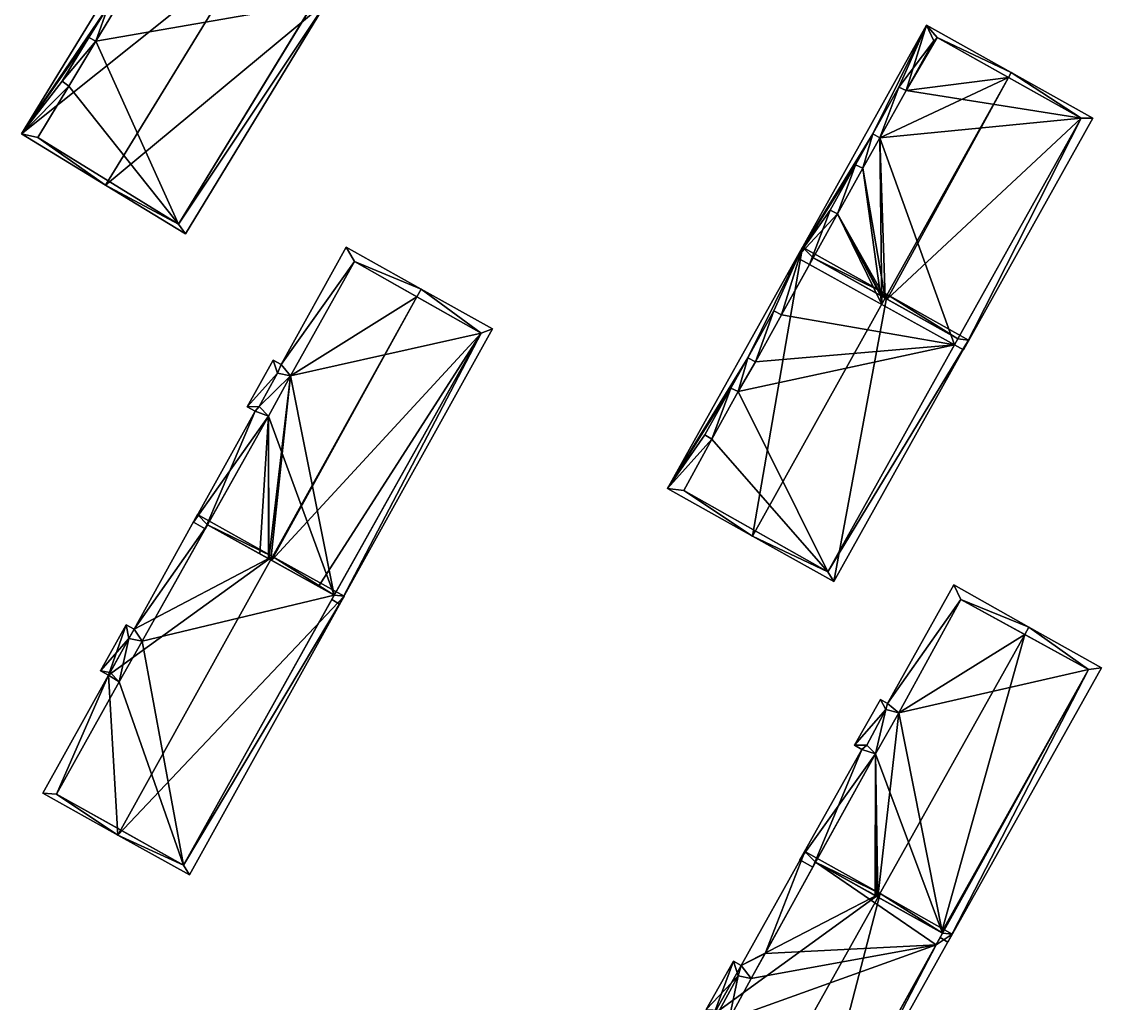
# Model space of a CAD drawing. Extents: x 2679264 to 2679716, y 1246766 to 1247183.
# Drawn here: x 2679457.2 to 2679523.4, y 1246924.2 to 1246984.4 of the extents above; entities that cross this region are included whole.
import ezdxf

# ---------------------------------------------------------------- set-up
doc = ezdxf.new("R2010")
doc.units = 0

msp = doc.modelspace()

# ---------------------------------------------------------------- linework, layer by layer
for points in [[(2679457.21, 1246977.55, 453.98), (2679465.92, 1246991.8, 453.98), (2679471.07, 1246988.65, 457.34)], [(2679465.92, 1246991.8, 453.98), (2679457.21, 1246977.55, 453.98), (2679462.51, 1246985.36, 454.228)], [(2679462.36, 1246974.4, 457.34), (2679457.21, 1246977.55, 453.98), (2679471.07, 1246988.65, 457.34)], [(2679475.95, 1246985.67, 453.98), (2679462.36, 1246974.4, 457.34), (2679471.07, 1246988.65, 457.34)], [(2679467.25, 1246971.42, 453.98), (2679462.36, 1246974.4, 457.34), (2679475.95, 1246985.67, 453.98)], [(2679466.82, 1246972.01, 454.375), (2679475.95, 1246985.67, 453.98), (2679475.25, 1246985.8, 454.371)], [(2679475.09, 1246985.54, 452.891), (2679466.82, 1246972.01, 454.375), (2679475.25, 1246985.8, 454.371)], [(2679467.25, 1246971.42, 453.98), (2679475.95, 1246985.67, 453.98), (2679466.82, 1246972.01, 454.375)], [(2679462.51, 1246985.36, 454.228), (2679457.21, 1246977.55, 453.98), (2679461.34, 1246983.45, 454.229)], [(2679461.76, 1246983.23, 454.489), (2679462.51, 1246985.36, 454.228), (2679461.34, 1246983.45, 454.229)], [(2679475.09, 1246985.54, 439.852), (2679462.91, 1246985.11, 439.852), (2679461.76, 1246983.23, 439.852)], [(2679466.82, 1246972.01, 439.852), (2679475.09, 1246985.54, 439.852), (2679461.76, 1246983.23, 439.852)], [(2679462.91, 1246985.11, 454.492), (2679462.51, 1246985.36, 454.228), (2679461.76, 1246983.23, 454.489)], [(2679462.91, 1246985.11, 454.492), (2679461.76, 1246983.23, 454.489), (2679462.91, 1246985.11, 439.852)], [(2679462.91, 1246985.11, 439.852), (2679461.76, 1246983.23, 454.489), (2679461.76, 1246983.23, 439.852)], [(2679475.09, 1246985.54, 452.891), (2679466.82, 1246972.01, 439.852), (2679466.82, 1246972.01, 454.375)], [(2679475.09, 1246985.54, 452.891), (2679475.09, 1246985.54, 439.852), (2679466.82, 1246972.01, 439.852)], [(2679509.4, 1246977.54, 451.835), (2679504.73, 1246969.97, 451.622), (2679512.68, 1246984.2, 451.622)], [(2679512.68, 1246984.2, 451.622), (2679504.73, 1246969.97, 451.622), (2679509.4, 1246977.54, 451.835)], [(2679509.4, 1246977.54, 451.835), (2679512.68, 1246984.2, 451.622), (2679510.99, 1246980.41, 451.827)], [(2679510.99, 1246980.41, 451.827), (2679512.68, 1246984.2, 451.622), (2679509.4, 1246977.54, 451.835)], [(2679512.68, 1246984.2, 451.622), (2679513.14, 1246983.24, 452.107), (2679510.99, 1246980.41, 451.827)], [(2679511.44, 1246980.2, 452.108), (2679512.68, 1246984.2, 451.622), (2679510.99, 1246980.41, 451.827)], [(2679513.14, 1246983.24, 452.107), (2679512.68, 1246984.2, 451.622), (2679511.44, 1246980.2, 452.108)], [(2679512.68, 1246984.2, 451.622), (2679517.88, 1246981.3, 454.981), (2679513.35, 1246983.46, 452.153)], [(2679512.68, 1246984.2, 451.622), (2679513.35, 1246983.46, 452.153), (2679513.14, 1246983.24, 452.107)], [(2679517.88, 1246981.3, 454.981), (2679512.68, 1246984.2, 451.622), (2679513.35, 1246983.46, 452.153)], [(2679513.35, 1246983.46, 452.153), (2679512.68, 1246984.2, 451.622), (2679513.14, 1246983.24, 452.107)], [(2679461.34, 1246983.45, 454.229), (2679457.21, 1246977.55, 453.98), (2679459.69, 1246980.77, 454.222)], [(2679461.34, 1246983.45, 454.229), (2679459.69, 1246980.77, 454.222), (2679461.34, 1246983.45, 439.852)], [(2679461.34, 1246983.45, 439.852), (2679459.69, 1246980.77, 454.222), (2679459.69, 1246980.77, 439.852)], [(2679459.69, 1246980.77, 439.852), (2679461.76, 1246983.23, 439.852), (2679461.34, 1246983.45, 439.852)], [(2679459.69, 1246980.77, 439.852), (2679460.11, 1246980.46, 439.852), (2679461.76, 1246983.23, 439.852)], [(2679460.11, 1246980.46, 439.852), (2679466.82, 1246972.01, 439.852), (2679461.76, 1246983.23, 439.852)], [(2679461.76, 1246983.23, 454.489), (2679461.34, 1246983.45, 454.229), (2679461.76, 1246983.23, 439.852)], [(2679461.76, 1246983.23, 439.852), (2679461.34, 1246983.45, 454.229), (2679461.34, 1246983.45, 439.852)], [(2679513.14, 1246983.24, 452.107), (2679511.44, 1246980.2, 452.108), (2679510.99, 1246980.41, 451.827)], [(2679513.35, 1246983.46, 452.153), (2679517.72, 1246981, 454.981), (2679511.44, 1246980.2, 452.108)], [(2679513.14, 1246983.24, 452.107), (2679513.35, 1246983.46, 452.153), (2679511.44, 1246980.2, 452.108)], [(2679522.16, 1246978.5, 439.541), (2679513.35, 1246983.46, 439.541), (2679511.44, 1246980.2, 439.541)], [(2679513.35, 1246983.46, 439.541), (2679513.14, 1246983.24, 439.541), (2679511.44, 1246980.2, 439.541)], [(2679513.14, 1246983.24, 452.107), (2679511.44, 1246980.2, 452.108), (2679511.44, 1246980.2, 439.541)], [(2679513.14, 1246983.24, 439.541), (2679513.14, 1246983.24, 452.107), (2679511.44, 1246980.2, 439.541)], [(2679513.35, 1246983.46, 452.153), (2679513.14, 1246983.24, 452.107), (2679513.35, 1246983.46, 439.541)], [(2679513.35, 1246983.46, 439.541), (2679513.14, 1246983.24, 452.107), (2679513.14, 1246983.24, 439.541)], [(2679517.88, 1246981.3, 454.981), (2679517.72, 1246981, 454.981), (2679513.35, 1246983.46, 452.153)], [(2679517.72, 1246981, 454.981), (2679517.88, 1246981.3, 454.981), (2679513.35, 1246983.46, 452.153)], [(2679522.16, 1246978.5, 451.987), (2679517.72, 1246981, 454.981), (2679513.35, 1246983.46, 439.541)], [(2679522.16, 1246978.5, 439.541), (2679522.16, 1246978.5, 451.987), (2679513.35, 1246983.46, 439.541)], [(2679517.72, 1246981, 454.981), (2679513.35, 1246983.46, 452.153), (2679513.35, 1246983.46, 439.541)], [(2679510.16, 1246967.47, 454.981), (2679509.82, 1246977.3, 452.113), (2679517.72, 1246981, 454.981)], [(2679509.82, 1246977.3, 452.113), (2679511.44, 1246980.2, 452.108), (2679517.72, 1246981, 454.981)], [(2679510.28, 1246967.4, 454.898), (2679510.16, 1246967.47, 454.981), (2679517.72, 1246981, 454.981)], [(2679517.72, 1246981, 454.981), (2679522.16, 1246978.5, 451.987), (2679510.28, 1246967.4, 454.898)], [(2679522.16, 1246978.5, 451.987), (2679517.72, 1246981, 454.981), (2679517.88, 1246981.3, 454.981)], [(2679522.16, 1246978.5, 451.987), (2679517.88, 1246981.3, 454.981), (2679517.72, 1246981, 454.981)], [(2679522.16, 1246978.5, 451.987), (2679517.88, 1246981.3, 454.981), (2679522.88, 1246978.5, 451.622)], [(2679522.88, 1246978.5, 451.622), (2679517.88, 1246981.3, 454.981), (2679522.16, 1246978.5, 451.987)], [(2679459.69, 1246980.77, 454.222), (2679457.21, 1246977.55, 453.98), (2679460.11, 1246980.46, 454.509)], [(2679460.11, 1246980.46, 454.509), (2679457.21, 1246977.55, 453.98), (2679458.2, 1246977.32, 454.514)], [(2679460.11, 1246980.46, 454.509), (2679458.2, 1246977.32, 454.514), (2679458.2, 1246977.32, 439.852)], [(2679460.11, 1246980.46, 439.852), (2679460.11, 1246980.46, 454.509), (2679458.2, 1246977.32, 439.852)], [(2679460.11, 1246980.46, 439.852), (2679458.2, 1246977.32, 439.852), (2679466.82, 1246972.01, 439.852)], [(2679459.69, 1246980.77, 454.222), (2679460.11, 1246980.46, 454.509), (2679460.11, 1246980.46, 439.852)], [(2679459.69, 1246980.77, 439.852), (2679459.69, 1246980.77, 454.222), (2679460.11, 1246980.46, 439.852)], [(2679509.4, 1246977.54, 451.835), (2679510.99, 1246980.41, 451.827), (2679509.82, 1246977.3, 452.113)], [(2679510.99, 1246980.41, 451.827), (2679509.4, 1246977.54, 451.835), (2679509.4, 1246977.54, 439.541)], [(2679510.99, 1246980.41, 439.541), (2679510.99, 1246980.41, 451.827), (2679509.4, 1246977.54, 439.541)], [(2679510.99, 1246980.41, 439.541), (2679509.4, 1246977.54, 439.541), (2679509.82, 1246977.3, 439.541)], [(2679510.99, 1246980.41, 451.827), (2679511.44, 1246980.2, 452.108), (2679509.82, 1246977.3, 452.113)], [(2679511.44, 1246980.2, 439.541), (2679510.99, 1246980.41, 439.541), (2679509.82, 1246977.3, 439.541)], [(2679511.44, 1246980.2, 452.108), (2679510.99, 1246980.41, 451.827), (2679511.44, 1246980.2, 439.541)], [(2679511.44, 1246980.2, 439.541), (2679510.99, 1246980.41, 451.827), (2679510.99, 1246980.41, 439.541)], [(2679522.16, 1246978.5, 439.541), (2679511.44, 1246980.2, 439.541), (2679509.82, 1246977.3, 439.541)], [(2679514.41, 1246964.61, 439.541), (2679522.16, 1246978.5, 439.541), (2679509.82, 1246977.3, 439.541)], [(2679510.28, 1246967.4, 454.898), (2679522.16, 1246978.5, 451.987), (2679514.61, 1246964.98, 451.984)], [(2679514.95, 1246964.31, 451.622), (2679514.41, 1246964.61, 451.984), (2679522.16, 1246978.5, 451.987)], [(2679514.41, 1246964.61, 451.984), (2679514.95, 1246964.31, 451.622), (2679522.16, 1246978.5, 451.987)], [(2679522.16, 1246978.5, 439.541), (2679514.61, 1246964.98, 451.984), (2679522.16, 1246978.5, 451.987)], [(2679522.16, 1246978.5, 439.541), (2679514.61, 1246964.98, 439.541), (2679514.61, 1246964.98, 451.984)], [(2679514.95, 1246964.31, 451.622), (2679522.16, 1246978.5, 451.987), (2679522.88, 1246978.5, 451.622)], [(2679514.95, 1246964.31, 451.622), (2679522.88, 1246978.5, 451.622), (2679522.16, 1246978.5, 451.987)], [(2679457.21, 1246977.55, 453.98), (2679462.36, 1246974.4, 457.34), (2679458.2, 1246977.32, 454.514)], [(2679458.2, 1246977.32, 454.514), (2679462.36, 1246974.4, 457.34), (2679462.52, 1246974.66, 457.34)], [(2679458.2, 1246977.32, 454.514), (2679462.52, 1246974.66, 457.34), (2679458.2, 1246977.32, 439.852)], [(2679462.52, 1246974.66, 457.34), (2679466.82, 1246972.01, 454.375), (2679458.2, 1246977.32, 439.852)], [(2679458.2, 1246977.32, 439.852), (2679466.82, 1246972.01, 454.375), (2679466.82, 1246972.01, 439.852)], [(2679509.4, 1246977.54, 451.835), (2679508.34, 1246975.65, 451.832), (2679504.73, 1246969.97, 451.622)], [(2679509.4, 1246977.54, 451.835), (2679504.73, 1246969.97, 451.622), (2679508.34, 1246975.65, 451.832)], [(2679509.4, 1246977.54, 451.835), (2679508.79, 1246975.44, 452.113), (2679508.34, 1246975.65, 451.832)], [(2679508.79, 1246975.44, 452.113), (2679509.4, 1246977.54, 451.835), (2679508.34, 1246975.65, 451.832)], [(2679509.4, 1246977.54, 451.835), (2679509.82, 1246977.3, 452.113), (2679508.79, 1246975.44, 452.113)], [(2679509.82, 1246977.3, 452.113), (2679509.4, 1246977.54, 451.835), (2679508.79, 1246975.44, 452.113)], [(2679508.79, 1246975.44, 452.113), (2679509.82, 1246977.3, 452.113), (2679510.16, 1246967.47, 454.981)], [(2679509.82, 1246977.3, 452.113), (2679508.79, 1246975.44, 452.113), (2679508.79, 1246975.44, 439.541)], [(2679509.82, 1246977.3, 439.541), (2679509.82, 1246977.3, 452.113), (2679508.79, 1246975.44, 439.541)], [(2679509.82, 1246977.3, 439.541), (2679508.79, 1246975.44, 439.541), (2679509.94, 1246967.09, 439.541)], [(2679509.4, 1246977.54, 451.835), (2679509.82, 1246977.3, 452.113), (2679509.82, 1246977.3, 439.541)], [(2679509.4, 1246977.54, 439.541), (2679509.4, 1246977.54, 451.835), (2679509.82, 1246977.3, 439.541)], [(2679514.41, 1246964.61, 439.541), (2679509.82, 1246977.3, 439.541), (2679509.94, 1246967.09, 439.541)], [(2679508.34, 1246975.65, 451.832), (2679506.78, 1246972.86, 451.832), (2679504.73, 1246969.97, 451.622)], [(2679508.34, 1246975.65, 451.832), (2679504.73, 1246969.97, 451.622), (2679506.78, 1246972.86, 451.832)], [(2679506.78, 1246972.86, 451.832), (2679508.34, 1246975.65, 451.832), (2679507.23, 1246972.64, 452.117)], [(2679508.34, 1246975.65, 451.832), (2679506.78, 1246972.86, 451.832), (2679506.78, 1246972.86, 439.541)], [(2679508.34, 1246975.65, 439.541), (2679508.34, 1246975.65, 451.832), (2679506.78, 1246972.86, 439.541)], [(2679508.34, 1246975.65, 439.541), (2679506.78, 1246972.86, 439.541), (2679507.23, 1246972.64, 439.541)], [(2679508.34, 1246975.65, 451.832), (2679508.79, 1246975.44, 452.113), (2679507.23, 1246972.64, 452.117)], [(2679508.79, 1246975.44, 439.541), (2679508.34, 1246975.65, 439.541), (2679507.23, 1246972.64, 439.541)], [(2679508.79, 1246975.44, 452.113), (2679508.34, 1246975.65, 451.832), (2679508.79, 1246975.44, 439.541)], [(2679508.79, 1246975.44, 439.541), (2679508.34, 1246975.65, 451.832), (2679508.34, 1246975.65, 439.541)], [(2679508.79, 1246975.44, 452.113), (2679510.16, 1246967.47, 454.981), (2679507.23, 1246972.64, 452.117)], [(2679508.79, 1246975.44, 439.541), (2679507.23, 1246972.64, 439.541), (2679509.94, 1246967.09, 439.541)], [(2679462.52, 1246974.66, 457.34), (2679462.36, 1246974.4, 457.34), (2679466.82, 1246972.01, 454.375)], [(2679462.36, 1246974.4, 457.34), (2679467.25, 1246971.42, 453.98), (2679466.82, 1246972.01, 454.375)], [(2679506.78, 1246972.86, 451.832), (2679505.51, 1246969.54, 452.124), (2679504.73, 1246969.97, 451.622)], [(2679506.78, 1246972.86, 451.832), (2679504.73, 1246969.97, 451.622), (2679507.23, 1246972.64, 452.117)], [(2679504.73, 1246969.97, 451.622), (2679505.51, 1246969.54, 452.124), (2679507.23, 1246972.64, 452.117)], [(2679506.78, 1246972.86, 451.832), (2679507.23, 1246972.64, 452.117), (2679505.51, 1246969.54, 452.124)], [(2679507.23, 1246972.64, 439.541), (2679505.51, 1246969.54, 439.541), (2679509.94, 1246967.09, 439.541)], [(2679505.73, 1246969.94, 452.123), (2679507.23, 1246972.64, 452.117), (2679509.87, 1246967.63, 454.794)], [(2679505.73, 1246969.94, 439.541), (2679507.23, 1246972.64, 452.117), (2679505.73, 1246969.94, 452.123)], [(2679505.73, 1246969.94, 439.541), (2679507.23, 1246972.64, 439.541), (2679507.23, 1246972.64, 452.117)], [(2679506.78, 1246972.86, 451.832), (2679507.23, 1246972.64, 452.117), (2679507.23, 1246972.64, 439.541)], [(2679506.78, 1246972.86, 439.541), (2679506.78, 1246972.86, 451.832), (2679507.23, 1246972.64, 439.541)], [(2679510.16, 1246967.47, 454.981), (2679509.94, 1246967.59, 454.839), (2679507.23, 1246972.64, 452.117)], [(2679507.23, 1246972.64, 452.117), (2679509.94, 1246967.59, 454.839), (2679509.87, 1246967.63, 454.794)], [(2679477.1, 1246970.59, 456.396), (2679477.61, 1246969.71, 456.852), (2679473.12, 1246963.41, 456.396)], [(2679477.1, 1246970.59, 456.396), (2679473.12, 1246963.41, 456.396), (2679477.61, 1246969.71, 456.852)], [(2679477.1, 1246970.59, 456.396), (2679481.7, 1246968.03, 459.166), (2679477.61, 1246969.71, 456.852)], [(2679481.7, 1246968.03, 459.166), (2679477.1, 1246970.59, 456.396), (2679477.61, 1246969.71, 456.852)], [(2679502.01, 1246952.89, 456.631), (2679496.81, 1246955.8, 453.272), (2679505.08, 1246970.59, 453.272)], [(2679505.08, 1246970.59, 453.272), (2679496.81, 1246955.8, 453.272), (2679501.74, 1246963.81, 453.495)], [(2679503.33, 1246966.69, 453.484), (2679505.08, 1246970.59, 453.272), (2679501.74, 1246963.81, 453.495)], [(2679510.28, 1246967.69, 456.631), (2679502.01, 1246952.89, 456.631), (2679505.08, 1246970.59, 453.272)], [(2679503.8, 1246966.45, 453.781), (2679505.08, 1246970.59, 453.272), (2679503.33, 1246966.69, 453.484)], [(2679505.73, 1246969.94, 453.773), (2679505.08, 1246970.59, 453.272), (2679503.8, 1246966.45, 453.781)], [(2679510.28, 1246967.69, 456.631), (2679505.08, 1246970.59, 453.272), (2679505.73, 1246969.94, 453.773)], [(2679477.61, 1246969.71, 456.852), (2679473.7, 1246962.72, 456.84), (2679473.12, 1246963.41, 456.396)], [(2679477.61, 1246969.71, 456.852), (2679473.12, 1246963.41, 456.396), (2679473.7, 1246962.72, 456.84)], [(2679473.7, 1246962.72, 456.84), (2679477.61, 1246969.71, 456.852), (2679481.44, 1246967.55, 459.166)], [(2679477.61, 1246969.71, 456.852), (2679473.7, 1246962.72, 456.84), (2679477.61, 1246969.71, 443.198)], [(2679477.61, 1246969.71, 443.198), (2679473.7, 1246962.72, 456.84), (2679473.7, 1246962.72, 443.198)], [(2679485.38, 1246965.33, 443.198), (2679477.61, 1246969.71, 443.198), (2679473.7, 1246962.72, 443.198)], [(2679481.7, 1246968.03, 459.166), (2679481.44, 1246967.55, 459.166), (2679477.61, 1246969.71, 456.852)], [(2679481.44, 1246967.55, 459.166), (2679481.7, 1246968.03, 459.166), (2679477.61, 1246969.71, 456.852)], [(2679485.38, 1246965.33, 456.669), (2679481.44, 1246967.55, 459.166), (2679477.61, 1246969.71, 443.198)], [(2679485.38, 1246965.33, 443.198), (2679485.38, 1246965.33, 456.669), (2679477.61, 1246969.71, 443.198)], [(2679481.44, 1246967.55, 459.166), (2679477.61, 1246969.71, 456.852), (2679477.61, 1246969.71, 443.198)], [(2679505.51, 1246969.54, 452.124), (2679505.73, 1246969.94, 453.773), (2679503.8, 1246966.45, 453.781)], [(2679505.51, 1246969.54, 452.124), (2679505.73, 1246969.94, 452.123), (2679505.73, 1246969.94, 453.773)], [(2679505.51, 1246969.54, 439.541), (2679505.73, 1246969.94, 452.123), (2679505.51, 1246969.54, 452.124)], [(2679505.51, 1246969.54, 439.541), (2679505.73, 1246969.94, 439.541), (2679505.73, 1246969.94, 452.123)], [(2679510.28, 1246967.69, 456.631), (2679505.73, 1246969.94, 453.773), (2679510.16, 1246967.47, 456.631)], [(2679509.61, 1246967.78, 454.624), (2679510.16, 1246967.47, 456.631), (2679505.73, 1246969.94, 453.773)], [(2679509.61, 1246967.78, 454.624), (2679505.73, 1246969.94, 453.773), (2679505.73, 1246969.94, 452.123)], [(2679503.8, 1246966.45, 439.541), (2679505.51, 1246969.54, 452.124), (2679503.8, 1246966.45, 453.781)], [(2679503.8, 1246966.45, 439.541), (2679505.51, 1246969.54, 439.541), (2679505.51, 1246969.54, 452.124)], [(2679514.41, 1246964.61, 439.541), (2679505.51, 1246969.54, 439.541), (2679503.8, 1246966.45, 439.541)], [(2679485.38, 1246965.33, 456.669), (2679481.44, 1246967.55, 459.166), (2679481.7, 1246968.03, 459.166)], [(2679485.38, 1246965.33, 456.669), (2679481.7, 1246968.03, 459.166), (2679481.44, 1246967.55, 459.166)], [(2679485.38, 1246965.33, 456.669), (2679481.7, 1246968.03, 459.166), (2679486.09, 1246965.6, 456.396)], [(2679486.09, 1246965.6, 456.396), (2679481.7, 1246968.03, 459.166), (2679485.38, 1246965.33, 456.669)], [(2679510.16, 1246967.47, 456.631), (2679509.61, 1246967.78, 454.624), (2679509.64, 1246967.75, 454.65)], [(2679510.16, 1246967.47, 454.981), (2679510.16, 1246967.47, 456.631), (2679509.64, 1246967.75, 454.65)], [(2679472.48, 1246951.43, 459.166), (2679481.44, 1246967.55, 459.166), (2679472.54, 1246951.39, 459.127)], [(2679472.48, 1246951.43, 459.166), (2679473.7, 1246962.72, 456.84), (2679481.44, 1246967.55, 459.166)], [(2679481.44, 1246967.55, 459.166), (2679485.38, 1246965.33, 456.669), (2679472.54, 1246951.39, 459.127)], [(2679507, 1246950.1, 453.272), (2679502.01, 1246952.89, 456.631), (2679510.28, 1246967.69, 456.631)], [(2679515.27, 1246964.9, 453.272), (2679507, 1246950.1, 453.272), (2679510.28, 1246967.69, 456.631)], [(2679514.61, 1246964.98, 453.634), (2679510.28, 1246967.69, 456.631), (2679510.16, 1246967.47, 456.631)], [(2679510.16, 1246967.47, 454.981), (2679514.61, 1246964.98, 453.634), (2679510.16, 1246967.47, 456.631)], [(2679513.88, 1246965.39, 452.475), (2679514.61, 1246964.98, 453.634), (2679510.16, 1246967.47, 454.981)], [(2679515.27, 1246964.9, 453.272), (2679510.28, 1246967.69, 456.631), (2679514.61, 1246964.98, 453.634)], [(2679503.33, 1246966.69, 453.484), (2679501.74, 1246963.81, 453.495), (2679501.74, 1246963.81, 439.541)], [(2679503.33, 1246966.69, 439.541), (2679503.33, 1246966.69, 453.484), (2679501.74, 1246963.81, 439.541)], [(2679503.33, 1246966.69, 439.541), (2679501.74, 1246963.81, 439.541), (2679502.2, 1246963.56, 439.541)], [(2679503.8, 1246966.45, 439.541), (2679503.33, 1246966.69, 439.541), (2679502.2, 1246963.56, 439.541)], [(2679514.41, 1246964.61, 439.541), (2679503.8, 1246966.45, 439.541), (2679502.2, 1246963.56, 439.541)], [(2679503.8, 1246966.45, 453.781), (2679503.33, 1246966.69, 453.484), (2679503.8, 1246966.45, 439.541)], [(2679503.8, 1246966.45, 439.541), (2679503.33, 1246966.69, 453.484), (2679503.33, 1246966.69, 439.541)], [(2679472.54, 1246951.39, 459.127), (2679485.38, 1246965.33, 456.669), (2679475.42, 1246949.79, 457.311)], [(2679476.38, 1246949.26, 443.198), (2679485.38, 1246965.33, 443.198), (2679473.7, 1246962.72, 443.198)], [(2679485.38, 1246965.33, 456.669), (2679476.38, 1246949.26, 456.699), (2679475.42, 1246949.79, 457.311)], [(2679476.71, 1246948.72, 456.396), (2679476.23, 1246948.99, 456.7), (2679485.38, 1246965.33, 456.669)], [(2679476.23, 1246948.99, 456.7), (2679476.71, 1246948.72, 456.396), (2679485.38, 1246965.33, 456.669)], [(2679476.38, 1246949.26, 443.198), (2679476.38, 1246949.26, 456.699), (2679485.38, 1246965.33, 456.669)], [(2679485.38, 1246965.33, 443.198), (2679476.38, 1246949.26, 443.198), (2679485.38, 1246965.33, 456.669)], [(2679476.71, 1246948.72, 456.396), (2679485.38, 1246965.33, 456.669), (2679486.09, 1246965.6, 456.396)], [(2679476.71, 1246948.72, 456.396), (2679486.09, 1246965.6, 456.396), (2679485.38, 1246965.33, 456.669)], [(2679514.61, 1246964.98, 451.984), (2679514.61, 1246964.98, 453.634), (2679513.88, 1246965.39, 452.475)], [(2679514.41, 1246964.61, 439.541), (2679502.2, 1246963.56, 439.541), (2679501.14, 1246961.75, 439.541)], [(2679506.64, 1246950.69, 439.541), (2679514.41, 1246964.61, 439.541), (2679501.14, 1246961.75, 439.541)], [(2679506.64, 1246950.69, 453.63), (2679515.27, 1246964.9, 453.272), (2679514.61, 1246964.98, 453.634)], [(2679514.41, 1246964.61, 451.984), (2679506.64, 1246950.69, 453.63), (2679514.61, 1246964.98, 453.634)], [(2679507, 1246950.1, 453.272), (2679515.27, 1246964.9, 453.272), (2679506.64, 1246950.69, 453.63)], [(2679514.41, 1246964.61, 451.984), (2679506.64, 1246950.69, 439.541), (2679506.64, 1246950.69, 453.63)], [(2679514.41, 1246964.61, 451.984), (2679514.41, 1246964.61, 439.541), (2679506.64, 1246950.69, 439.541)], [(2679514.61, 1246964.98, 451.984), (2679514.41, 1246964.61, 451.984), (2679514.61, 1246964.98, 453.634)], [(2679514.61, 1246964.98, 439.541), (2679514.41, 1246964.61, 451.984), (2679514.61, 1246964.98, 451.984)], [(2679514.61, 1246964.98, 439.541), (2679514.41, 1246964.61, 439.541), (2679514.41, 1246964.61, 451.984)], [(2679501.74, 1246963.81, 453.495), (2679496.81, 1246955.8, 453.272), (2679500.69, 1246961.96, 453.484)], [(2679501.14, 1246961.75, 453.767), (2679501.74, 1246963.81, 453.495), (2679500.69, 1246961.96, 453.484)], [(2679502.2, 1246963.56, 453.787), (2679501.74, 1246963.81, 453.495), (2679501.14, 1246961.75, 453.767)], [(2679501.74, 1246963.81, 453.495), (2679502.2, 1246963.56, 453.787), (2679502.2, 1246963.56, 439.541)], [(2679501.74, 1246963.81, 439.541), (2679501.74, 1246963.81, 453.495), (2679502.2, 1246963.56, 439.541)], [(2679472.89, 1246962.88, 456.426), (2679471.04, 1246960.81, 456.106), (2679472.63, 1246963.68, 456.106)], [(2679472.63, 1246963.68, 456.106), (2679471.04, 1246960.81, 456.106), (2679472.89, 1246962.88, 456.426)], [(2679472.89, 1246962.88, 456.426), (2679472.63, 1246963.68, 456.106), (2679473.12, 1246963.41, 456.396)], [(2679473.12, 1246963.41, 456.396), (2679472.63, 1246963.68, 456.106), (2679472.89, 1246962.88, 456.426)], [(2679473.7, 1246962.72, 456.84), (2679472.89, 1246962.88, 456.426), (2679473.12, 1246963.41, 456.396)], [(2679473.7, 1246962.72, 456.84), (2679473.12, 1246963.41, 456.396), (2679472.89, 1246962.88, 456.426)], [(2679502.2, 1246963.56, 453.787), (2679501.14, 1246961.75, 453.767), (2679502.2, 1246963.56, 439.541)], [(2679502.2, 1246963.56, 439.541), (2679501.14, 1246961.75, 453.767), (2679501.14, 1246961.75, 439.541)], [(2679472.89, 1246962.88, 456.426), (2679471.77, 1246960.83, 456.436), (2679471.04, 1246960.81, 456.106)], [(2679472.89, 1246962.88, 456.426), (2679471.04, 1246960.81, 456.106), (2679471.77, 1246960.83, 456.436)], [(2679471.77, 1246960.83, 456.436), (2679472.89, 1246962.88, 456.426), (2679473.7, 1246962.72, 456.84)], [(2679472.89, 1246962.88, 456.426), (2679471.77, 1246960.83, 456.436), (2679471.77, 1246960.83, 443.198)], [(2679472.89, 1246962.88, 443.198), (2679472.89, 1246962.88, 456.426), (2679471.77, 1246960.83, 443.198)], [(2679471.77, 1246960.83, 443.198), (2679473.7, 1246962.72, 443.198), (2679472.89, 1246962.88, 443.198)], [(2679472.34, 1246960.24, 456.846), (2679471.77, 1246960.83, 456.436), (2679473.7, 1246962.72, 456.84)], [(2679471.77, 1246960.83, 443.198), (2679472.34, 1246960.24, 443.198), (2679473.7, 1246962.72, 443.198)], [(2679472.37, 1246951.48, 459.102), (2679472.34, 1246960.24, 456.846), (2679473.7, 1246962.72, 456.84)], [(2679472.34, 1246960.24, 443.198), (2679476.38, 1246949.26, 443.198), (2679473.7, 1246962.72, 443.198)], [(2679472.37, 1246951.48, 459.102), (2679473.7, 1246962.72, 456.84), (2679472.48, 1246951.43, 459.166)], [(2679473.7, 1246962.72, 456.84), (2679472.89, 1246962.88, 456.426), (2679473.7, 1246962.72, 443.198)], [(2679473.7, 1246962.72, 443.198), (2679472.89, 1246962.88, 456.426), (2679472.89, 1246962.88, 443.198)], [(2679500.69, 1246961.96, 453.484), (2679496.81, 1246955.8, 453.272), (2679499.1, 1246959.09, 453.489)], [(2679500.69, 1246961.96, 453.484), (2679499.1, 1246959.09, 453.489), (2679499.1, 1246959.09, 439.541)], [(2679500.69, 1246961.96, 439.541), (2679500.69, 1246961.96, 453.484), (2679499.1, 1246959.09, 439.541)], [(2679499.1, 1246959.09, 439.541), (2679499.53, 1246958.83, 439.541), (2679500.69, 1246961.96, 439.541)], [(2679499.53, 1246958.83, 439.541), (2679501.14, 1246961.75, 439.541), (2679500.69, 1246961.96, 439.541)], [(2679499.53, 1246958.83, 439.541), (2679506.64, 1246950.69, 439.541), (2679501.14, 1246961.75, 439.541)], [(2679501.14, 1246961.75, 453.767), (2679500.69, 1246961.96, 453.484), (2679501.14, 1246961.75, 439.541)], [(2679501.14, 1246961.75, 439.541), (2679500.69, 1246961.96, 453.484), (2679500.69, 1246961.96, 439.541)], [(2679468.46, 1246953.33, 456.829), (2679467.74, 1246953.73, 456.396), (2679471.52, 1246960.54, 456.396)], [(2679471.52, 1246960.54, 456.396), (2679467.74, 1246953.73, 456.396), (2679472.34, 1246960.24, 456.846)], [(2679472.34, 1246960.24, 456.846), (2679468.46, 1246953.33, 456.829), (2679471.52, 1246960.54, 456.396)], [(2679471.77, 1246960.83, 456.436), (2679471.52, 1246960.54, 456.396), (2679471.04, 1246960.81, 456.106)], [(2679471.04, 1246960.81, 456.106), (2679471.52, 1246960.54, 456.396), (2679471.77, 1246960.83, 456.436)], [(2679471.77, 1246960.83, 456.436), (2679472.34, 1246960.24, 456.846), (2679471.52, 1246960.54, 456.396)], [(2679471.77, 1246960.83, 456.436), (2679471.52, 1246960.54, 456.396), (2679472.34, 1246960.24, 456.846)], [(2679471.77, 1246960.83, 456.436), (2679472.34, 1246960.24, 456.846), (2679472.34, 1246960.24, 443.198)], [(2679471.77, 1246960.83, 443.198), (2679471.77, 1246960.83, 456.436), (2679472.34, 1246960.24, 443.198)], [(2679467.74, 1246953.73, 456.396), (2679468.46, 1246953.33, 456.829), (2679472.34, 1246960.24, 456.846)], [(2679468.6, 1246953.58, 456.83), (2679472.34, 1246960.24, 456.846), (2679471.82, 1246951.79, 458.771)], [(2679472.34, 1246960.24, 443.198), (2679472.34, 1246960.24, 456.846), (2679468.6, 1246953.58, 456.83)], [(2679468.6, 1246953.58, 443.198), (2679472.34, 1246960.24, 443.198), (2679468.6, 1246953.58, 456.83)], [(2679472.34, 1246960.24, 443.198), (2679468.6, 1246953.58, 443.198), (2679476.38, 1246949.26, 443.198)], [(2679472.34, 1246960.24, 456.846), (2679472.34, 1246951.51, 459.08), (2679471.82, 1246951.79, 458.771)], [(2679472.34, 1246951.51, 459.08), (2679472.34, 1246960.24, 456.846), (2679472.37, 1246951.48, 459.102)], [(2679499.1, 1246959.09, 453.489), (2679496.81, 1246955.8, 453.272), (2679499.53, 1246958.83, 453.775)], [(2679499.1, 1246959.09, 453.489), (2679499.53, 1246958.83, 453.775), (2679499.53, 1246958.83, 439.541)], [(2679499.1, 1246959.09, 439.541), (2679499.1, 1246959.09, 453.489), (2679499.53, 1246958.83, 439.541)], [(2679499.53, 1246958.83, 453.775), (2679496.81, 1246955.8, 453.272), (2679497.8, 1246955.69, 453.786)], [(2679499.53, 1246958.83, 453.775), (2679497.8, 1246955.69, 453.786), (2679497.8, 1246955.69, 439.541)], [(2679499.53, 1246958.83, 439.541), (2679499.53, 1246958.83, 453.775), (2679497.8, 1246955.69, 439.541)], [(2679499.53, 1246958.83, 439.541), (2679497.8, 1246955.69, 439.541), (2679506.64, 1246950.69, 439.541)], [(2679496.81, 1246955.8, 453.272), (2679502.01, 1246952.89, 456.631), (2679497.8, 1246955.69, 453.786)], [(2679497.8, 1246955.69, 453.786), (2679502.01, 1246952.89, 456.631), (2679502.19, 1246953.21, 456.631)], [(2679497.8, 1246955.69, 453.786), (2679502.19, 1246953.21, 456.631), (2679497.8, 1246955.69, 439.541)], [(2679502.19, 1246953.21, 456.631), (2679506.64, 1246950.69, 453.63), (2679497.8, 1246955.69, 439.541)], [(2679497.8, 1246955.69, 439.541), (2679506.64, 1246950.69, 453.63), (2679506.64, 1246950.69, 439.541)], [(2679468, 1246954.2, 458.99), (2679472.6, 1246951.64, 461.935), (2679464.11, 1246947.19, 458.99)], [(2679468, 1246954.2, 458.99), (2679464.11, 1246947.19, 458.99), (2679468.6, 1246953.58, 459.451)], [(2679472.6, 1246951.64, 461.935), (2679468, 1246954.2, 458.99), (2679468.6, 1246953.58, 459.451)], [(2679468.6, 1246953.58, 459.451), (2679464.11, 1246947.19, 458.99), (2679464.6, 1246946.45, 459.432)], [(2679468.46, 1246953.33, 456.829), (2679468.6, 1246953.58, 459.451), (2679464.6, 1246946.45, 459.432)], [(2679476.38, 1246949.26, 443.198), (2679468.6, 1246953.58, 443.198), (2679464.6, 1246946.45, 443.198)], [(2679464.6, 1246946.45, 443.198), (2679468.46, 1246953.33, 456.829), (2679464.6, 1246946.45, 459.432)], [(2679464.6, 1246946.45, 443.198), (2679468.46, 1246953.33, 443.198), (2679468.46, 1246953.33, 456.829)], [(2679468.46, 1246953.33, 456.829), (2679468.6, 1246953.58, 456.83), (2679468.6, 1246953.58, 459.451)], [(2679468.46, 1246953.33, 456.829), (2679468.6, 1246953.58, 443.198), (2679468.6, 1246953.58, 456.83)], [(2679468.46, 1246953.33, 456.829), (2679468.46, 1246953.33, 443.198), (2679468.6, 1246953.58, 443.198)], [(2679472.48, 1246951.43, 461.935), (2679472.6, 1246951.64, 461.935), (2679468.6, 1246953.58, 459.451)], [(2679472.48, 1246951.43, 461.935), (2679468.6, 1246953.58, 459.451), (2679471.82, 1246951.79, 458.771)], [(2679471.82, 1246951.79, 458.771), (2679468.6, 1246953.58, 459.451), (2679468.6, 1246953.58, 456.83)], [(2679502.19, 1246953.21, 456.631), (2679502.01, 1246952.89, 456.631), (2679506.64, 1246950.69, 453.63)], [(2679502.01, 1246952.89, 456.631), (2679507, 1246950.1, 453.272), (2679506.64, 1246950.69, 453.63)], [(2679464.11, 1246947.19, 458.99), (2679472.6, 1246951.64, 461.935), (2679462.53, 1246944.36, 458.99)], [(2679462.53, 1246944.36, 458.99), (2679472.6, 1246951.64, 461.935), (2679463.11, 1246934.56, 461.935)], [(2679463.11, 1246934.56, 461.935), (2679472.6, 1246951.64, 461.935), (2679476.99, 1246949.21, 458.99)], [(2679472.48, 1246951.43, 459.166), (2679472.48, 1246951.43, 461.935), (2679471.82, 1246951.79, 458.771)], [(2679476.38, 1246949.26, 459.313), (2679472.6, 1246951.64, 461.935), (2679472.48, 1246951.43, 461.935)], [(2679475.42, 1246949.79, 457.311), (2679476.38, 1246949.26, 459.313), (2679472.48, 1246951.43, 459.166)], [(2679476.38, 1246949.26, 459.313), (2679472.48, 1246951.43, 461.935), (2679472.48, 1246951.43, 459.166)], [(2679476.99, 1246949.21, 458.99), (2679472.6, 1246951.64, 461.935), (2679476.38, 1246949.26, 459.313)], [(2679510.3, 1246942.63, 455.217), (2679514.36, 1246949.89, 455.217), (2679514.8, 1246949, 455.671)], [(2679514.36, 1246949.89, 455.217), (2679510.3, 1246942.63, 455.217), (2679514.8, 1246949, 455.671)], [(2679514.36, 1246949.89, 455.217), (2679518.97, 1246947.31, 458.164), (2679514.8, 1246949, 455.671)], [(2679518.97, 1246947.31, 458.164), (2679514.36, 1246949.89, 455.217), (2679514.8, 1246949, 455.671)], [(2679467.5, 1246932.12, 458.99), (2679463.11, 1246934.56, 461.935), (2679476.99, 1246949.21, 458.99)], [(2679467.13, 1246932.72, 443.198), (2679476.38, 1246949.26, 443.198), (2679464.6, 1246946.45, 443.198)], [(2679467.13, 1246932.72, 459.345), (2679476.99, 1246949.21, 458.99), (2679476.38, 1246949.26, 459.313)], [(2679476.23, 1246948.99, 456.7), (2679467.13, 1246932.72, 459.345), (2679476.38, 1246949.26, 459.313)], [(2679467.5, 1246932.12, 458.99), (2679476.99, 1246949.21, 458.99), (2679467.13, 1246932.72, 459.345)], [(2679476.38, 1246949.26, 456.7), (2679476.38, 1246949.26, 459.313), (2679475.42, 1246949.79, 457.311)], [(2679476.38, 1246949.26, 456.7), (2679476.23, 1246948.99, 456.7), (2679476.38, 1246949.26, 459.313)], [(2679476.23, 1246948.99, 443.198), (2679476.38, 1246949.26, 456.7), (2679476.38, 1246949.26, 443.198)], [(2679476.23, 1246948.99, 443.198), (2679476.23, 1246948.99, 456.7), (2679476.38, 1246949.26, 456.7)], [(2679476.23, 1246948.99, 456.7), (2679467.13, 1246932.72, 443.198), (2679467.13, 1246932.72, 459.345)], [(2679476.23, 1246948.99, 456.7), (2679476.23, 1246948.99, 443.198), (2679467.13, 1246932.72, 443.198)], [(2679510.3, 1246942.63, 455.217), (2679514.8, 1246949, 455.671), (2679511, 1246942.06, 455.712)], [(2679514.8, 1246949, 455.671), (2679510.3, 1246942.63, 455.217), (2679511, 1246942.06, 455.712)], [(2679514.8, 1246949, 455.671), (2679518.71, 1246946.85, 458.164), (2679511, 1246942.06, 455.712)], [(2679514.8, 1246949, 455.671), (2679511, 1246942.06, 455.712), (2679511, 1246942.06, 441.864)], [(2679514.8, 1246949, 441.864), (2679514.8, 1246949, 455.671), (2679511, 1246942.06, 441.864)], [(2679522.62, 1246944.7, 441.864), (2679514.8, 1246949, 441.864), (2679511, 1246942.06, 441.864)], [(2679518.97, 1246947.31, 458.164), (2679518.71, 1246946.85, 458.164), (2679514.8, 1246949, 455.671)], [(2679518.71, 1246946.85, 458.164), (2679518.97, 1246947.31, 458.164), (2679514.8, 1246949, 455.671)], [(2679522.62, 1246944.7, 455.583), (2679518.71, 1246946.85, 458.164), (2679514.8, 1246949, 441.864)], [(2679522.62, 1246944.7, 441.864), (2679522.62, 1246944.7, 455.583), (2679514.8, 1246949, 441.864)], [(2679518.71, 1246946.85, 458.164), (2679514.8, 1246949, 455.671), (2679514.8, 1246949, 441.864)], [(2679462.05, 1246944.62, 458.681), (2679463.62, 1246947.45, 458.681), (2679462.53, 1246944.36, 458.99)], [(2679463.62, 1246947.45, 458.681), (2679462.05, 1246944.62, 458.681), (2679463.79, 1246946.61, 458.995)], [(2679463.62, 1246947.45, 458.681), (2679464.11, 1246947.19, 458.99), (2679462.53, 1246944.36, 458.99)], [(2679464.11, 1246947.19, 458.99), (2679463.62, 1246947.45, 458.681), (2679463.79, 1246946.61, 458.995)], [(2679464.6, 1246946.45, 459.432), (2679464.11, 1246947.19, 458.99), (2679463.79, 1246946.61, 458.995)], [(2679522.62, 1246944.7, 455.583), (2679518.71, 1246946.85, 458.164), (2679518.97, 1246947.31, 458.164)], [(2679522.62, 1246944.7, 455.583), (2679518.97, 1246947.31, 458.164), (2679518.71, 1246946.85, 458.164)], [(2679522.62, 1246944.7, 455.583), (2679518.97, 1246947.31, 458.164), (2679523.41, 1246944.82, 455.217)], [(2679523.41, 1246944.82, 455.217), (2679518.97, 1246947.31, 458.164), (2679522.62, 1246944.7, 455.583)], [(2679463.79, 1246946.61, 458.995), (2679462.05, 1246944.62, 458.681), (2679462.65, 1246944.53, 459.001)], [(2679463.79, 1246946.61, 458.995), (2679462.65, 1246944.53, 459.001), (2679462.65, 1246944.53, 443.198)], [(2679463.79, 1246946.61, 443.198), (2679463.79, 1246946.61, 458.995), (2679462.65, 1246944.53, 443.198)], [(2679463.79, 1246946.61, 443.198), (2679462.65, 1246944.53, 443.198), (2679463.2, 1246943.96, 443.198)], [(2679464.6, 1246946.45, 443.198), (2679463.79, 1246946.61, 443.198), (2679463.2, 1246943.96, 443.198)], [(2679464.6, 1246946.45, 459.432), (2679463.79, 1246946.61, 458.995), (2679464.6, 1246946.45, 443.198)], [(2679464.6, 1246946.45, 443.198), (2679463.79, 1246946.61, 458.995), (2679463.79, 1246946.61, 443.198)], [(2679509.71, 1246930.76, 458.164), (2679511, 1246942.06, 455.712), (2679518.71, 1246946.85, 458.164)], [(2679509.71, 1246930.76, 458.164), (2679518.71, 1246946.85, 458.164), (2679513.6, 1246928.58, 455.582)], [(2679522.62, 1246944.7, 455.583), (2679513.6, 1246928.58, 455.582), (2679518.71, 1246946.85, 458.164)], [(2679467.13, 1246932.72, 443.198), (2679464.6, 1246946.45, 443.198), (2679463.2, 1246943.96, 443.198)], [(2679462.05, 1246944.62, 458.681), (2679462.53, 1246944.36, 458.99), (2679462.65, 1246944.53, 459.001)], [(2679462.65, 1246944.53, 459.001), (2679462.53, 1246944.36, 458.99), (2679463.2, 1246943.96, 459.422)], [(2679462.65, 1246944.53, 459.001), (2679463.2, 1246943.96, 459.422), (2679463.2, 1246943.96, 443.198)], [(2679462.65, 1246944.53, 443.198), (2679462.65, 1246944.53, 459.001), (2679463.2, 1246943.96, 443.198)], [(2679513.67, 1246928.55, 441.864), (2679522.62, 1246944.7, 441.864), (2679511, 1246942.06, 441.864)], [(2679514, 1246928, 455.217), (2679513.52, 1246928.27, 455.538), (2679522.62, 1246944.7, 455.583)], [(2679513.52, 1246928.27, 455.538), (2679514, 1246928, 455.217), (2679522.62, 1246944.7, 455.583)], [(2679513.6, 1246928.58, 455.582), (2679522.62, 1246944.7, 455.583), (2679513.67, 1246928.55, 455.539)], [(2679522.62, 1246944.7, 441.864), (2679513.67, 1246928.55, 455.539), (2679522.62, 1246944.7, 455.583)], [(2679522.62, 1246944.7, 441.864), (2679513.67, 1246928.55, 441.864), (2679513.67, 1246928.55, 455.539)], [(2679514, 1246928, 455.217), (2679522.62, 1246944.7, 455.583), (2679523.41, 1246944.82, 455.217)], [(2679514, 1246928, 455.217), (2679523.41, 1246944.82, 455.217), (2679522.62, 1246944.7, 455.583)], [(2679458.51, 1246937.12, 458.99), (2679462.53, 1246944.36, 458.99), (2679463.11, 1246934.56, 461.935)], [(2679462.53, 1246944.36, 458.99), (2679458.51, 1246937.12, 458.99), (2679459.36, 1246937.07, 459.418)], [(2679463.2, 1246943.96, 459.422), (2679462.53, 1246944.36, 458.99), (2679459.36, 1246937.07, 459.418)], [(2679463.2, 1246943.96, 459.422), (2679459.36, 1246937.07, 459.418), (2679463.2, 1246943.96, 443.198)], [(2679463.2, 1246943.96, 443.198), (2679459.36, 1246937.07, 459.418), (2679459.36, 1246937.07, 443.198)], [(2679467.13, 1246932.72, 443.198), (2679463.2, 1246943.96, 443.198), (2679459.36, 1246937.07, 443.198)], [(2679510.2, 1246942.25, 455.274), (2679508.28, 1246940.06, 454.935), (2679509.86, 1246942.87, 454.939)], [(2679509.86, 1246942.87, 454.939), (2679508.28, 1246940.06, 454.935), (2679510.2, 1246942.25, 455.274)], [(2679510.3, 1246942.63, 455.217), (2679510.2, 1246942.25, 455.274), (2679509.86, 1246942.87, 454.939)], [(2679510.3, 1246942.63, 455.217), (2679509.86, 1246942.87, 454.939), (2679510.2, 1246942.25, 455.274)], [(2679510.3, 1246942.63, 455.217), (2679511, 1246942.06, 455.712), (2679510.2, 1246942.25, 455.274)], [(2679511, 1246942.06, 455.712), (2679510.3, 1246942.63, 455.217), (2679510.2, 1246942.25, 455.274)], [(2679510.2, 1246942.25, 455.274), (2679509.03, 1246940.08, 455.293), (2679508.28, 1246940.06, 454.935)], [(2679510.2, 1246942.25, 455.274), (2679508.28, 1246940.06, 454.935), (2679509.03, 1246940.08, 455.293)], [(2679509.03, 1246940.08, 455.293), (2679510.2, 1246942.25, 455.274), (2679509.56, 1246939.54, 455.699)], [(2679510.2, 1246942.25, 455.274), (2679509.03, 1246940.08, 455.293), (2679509.03, 1246940.08, 441.864)], [(2679510.2, 1246942.25, 441.864), (2679510.2, 1246942.25, 455.274), (2679509.03, 1246940.08, 441.864)], [(2679509.03, 1246940.08, 441.864), (2679509.56, 1246939.54, 441.864), (2679510.2, 1246942.25, 441.864)], [(2679511, 1246942.06, 455.712), (2679509.56, 1246939.54, 455.699), (2679510.2, 1246942.25, 455.274)], [(2679509.56, 1246939.54, 441.864), (2679511, 1246942.06, 441.864), (2679510.2, 1246942.25, 441.864)], [(2679509.56, 1246939.54, 455.699), (2679511, 1246942.06, 455.712), (2679509.71, 1246930.76, 458.164)], [(2679509.56, 1246939.54, 441.864), (2679513.67, 1246928.55, 441.864), (2679511, 1246942.06, 441.864)], [(2679511, 1246942.06, 455.712), (2679510.2, 1246942.25, 455.274), (2679511, 1246942.06, 441.864)], [(2679511, 1246942.06, 441.864), (2679510.2, 1246942.25, 455.274), (2679510.2, 1246942.25, 441.864)], [(2679509.03, 1246940.08, 455.293), (2679508.73, 1246939.81, 455.217), (2679508.28, 1246940.06, 454.935)], [(2679508.28, 1246940.06, 454.935), (2679508.73, 1246939.81, 455.217), (2679509.03, 1246940.08, 455.293)], [(2679509.03, 1246940.08, 455.293), (2679509.56, 1246939.54, 455.699), (2679508.73, 1246939.81, 455.217)], [(2679509.03, 1246940.08, 455.293), (2679508.73, 1246939.81, 455.217), (2679509.56, 1246939.54, 455.699)], [(2679509.03, 1246940.08, 455.293), (2679509.56, 1246939.54, 455.699), (2679509.56, 1246939.54, 441.864)], [(2679509.03, 1246940.08, 441.864), (2679509.03, 1246940.08, 455.293), (2679509.56, 1246939.54, 441.864)], [(2679505.72, 1246932.6, 455.72), (2679504.93, 1246933.04, 455.217), (2679508.73, 1246939.81, 455.217)], [(2679508.73, 1246939.81, 455.217), (2679504.93, 1246933.04, 455.217), (2679509.56, 1246939.54, 455.699)], [(2679504.93, 1246933.04, 455.217), (2679505.72, 1246932.6, 455.72), (2679509.56, 1246939.54, 455.699)], [(2679509.56, 1246939.54, 455.699), (2679505.72, 1246932.6, 455.72), (2679508.73, 1246939.81, 455.217)], [(2679505.89, 1246932.9, 455.719), (2679509.56, 1246939.54, 455.699), (2679509.55, 1246930.85, 458.062)], [(2679505.89, 1246932.9, 441.864), (2679509.56, 1246939.54, 455.699), (2679505.89, 1246932.9, 455.719)], [(2679505.89, 1246932.9, 441.864), (2679509.56, 1246939.54, 441.864), (2679509.56, 1246939.54, 455.699)], [(2679509.56, 1246939.54, 441.864), (2679505.89, 1246932.9, 441.864), (2679513.67, 1246928.55, 441.864)], [(2679509.6, 1246930.82, 458.09), (2679509.55, 1246930.85, 458.062), (2679509.56, 1246939.54, 455.699)], [(2679509.56, 1246939.54, 455.699), (2679509.71, 1246930.76, 458.164), (2679509.6, 1246930.82, 458.09)], [(2679458.51, 1246937.12, 458.99), (2679463.11, 1246934.56, 461.935), (2679459.36, 1246937.07, 459.418)], [(2679459.36, 1246937.07, 459.418), (2679463.11, 1246934.56, 461.935), (2679463.28, 1246934.87, 461.935)], [(2679463.28, 1246934.87, 461.935), (2679467.13, 1246932.72, 459.345), (2679459.36, 1246937.07, 443.198)], [(2679467.13, 1246932.72, 459.345), (2679467.13, 1246932.72, 443.198), (2679459.36, 1246937.07, 443.198)], [(2679459.36, 1246937.07, 459.418), (2679463.28, 1246934.87, 461.935), (2679459.36, 1246937.07, 443.198)], [(2679463.11, 1246934.56, 461.935), (2679467.13, 1246932.72, 459.345), (2679463.28, 1246934.87, 461.935)], [(2679463.11, 1246934.56, 461.935), (2679467.5, 1246932.12, 458.99), (2679467.13, 1246932.72, 459.345)], [(2679501.32, 1246926.57, 457.929), (2679505.23, 1246933.55, 457.929), (2679509.84, 1246930.98, 460.756)], [(2679505.23, 1246933.55, 457.929), (2679501.32, 1246926.57, 457.929), (2679502.79, 1246927.3, 458.426)], [(2679505.89, 1246932.9, 458.41), (2679505.23, 1246933.55, 457.929), (2679502.79, 1246927.3, 458.426)], [(2679509.84, 1246930.98, 460.756), (2679505.23, 1246933.55, 457.929), (2679505.89, 1246932.9, 458.41)], [(2679501.94, 1246925.77, 458.43), (2679505.72, 1246932.6, 455.72), (2679505.89, 1246932.9, 458.41)], [(2679505.89, 1246932.9, 441.864), (2679502.79, 1246927.3, 441.864), (2679513.28, 1246927.84, 441.864)], [(2679505.72, 1246932.6, 455.72), (2679505.89, 1246932.9, 455.719), (2679505.89, 1246932.9, 458.41)], [(2679505.72, 1246932.6, 441.864), (2679505.89, 1246932.9, 441.864), (2679505.89, 1246932.9, 455.719)], [(2679505.72, 1246932.6, 455.72), (2679505.72, 1246932.6, 441.864), (2679505.89, 1246932.9, 455.719)], [(2679509.84, 1246930.98, 460.756), (2679505.89, 1246932.9, 458.41), (2679509.71, 1246930.76, 460.756)], [(2679509.71, 1246930.76, 460.756), (2679505.89, 1246932.9, 458.41), (2679509.11, 1246931.09, 457.779)], [(2679509.11, 1246931.09, 457.779), (2679505.89, 1246932.9, 458.41), (2679505.89, 1246932.9, 455.719)], [(2679505.89, 1246932.9, 441.864), (2679513.28, 1246927.84, 441.864), (2679513.67, 1246928.55, 441.864)], [(2679501.94, 1246925.77, 441.864), (2679505.72, 1246932.6, 441.864), (2679505.72, 1246932.6, 455.72)], [(2679501.94, 1246925.77, 458.43), (2679501.94, 1246925.77, 441.864), (2679505.72, 1246932.6, 455.72)], [(2679499.65, 1246923.59, 457.929), (2679501.32, 1246926.57, 457.929), (2679509.84, 1246930.98, 460.756)], [(2679500.33, 1246913.98, 460.756), (2679499.65, 1246923.59, 457.929), (2679509.84, 1246930.98, 460.756)], [(2679504.77, 1246911.5, 457.929), (2679500.33, 1246913.98, 460.756), (2679509.84, 1246930.98, 460.756)], [(2679514.27, 1246928.49, 457.929), (2679504.77, 1246911.5, 457.929), (2679509.84, 1246930.98, 460.756)], [(2679509.71, 1246930.76, 458.164), (2679509.71, 1246930.76, 460.756), (2679509.11, 1246931.09, 457.779)], [(2679513.67, 1246928.55, 458.238), (2679509.84, 1246930.98, 460.756), (2679509.71, 1246930.76, 460.756)], [(2679509.71, 1246930.76, 460.756), (2679509.71, 1246930.76, 458.164), (2679513.67, 1246928.55, 458.238)], [(2679513.67, 1246928.55, 458.238), (2679509.71, 1246930.76, 458.164), (2679512.69, 1246929.09, 456.186)], [(2679514.27, 1246928.49, 457.929), (2679509.84, 1246930.98, 460.756), (2679513.67, 1246928.55, 458.238)], [(2679513.67, 1246928.55, 455.539), (2679513.67, 1246928.55, 458.238), (2679512.69, 1246929.09, 456.186)], [(2679513.67, 1246928.55, 458.238), (2679513.52, 1246928.27, 455.538), (2679504.44, 1246911.88, 458.193)], [(2679513.52, 1246928.27, 455.538), (2679504.44, 1246911.88, 441.864), (2679504.44, 1246911.88, 458.193)], [(2679513.52, 1246928.27, 455.538), (2679513.52, 1246928.27, 441.864), (2679504.44, 1246911.88, 441.864)], [(2679504.77, 1246911.5, 457.929), (2679514.27, 1246928.49, 457.929), (2679513.28, 1246927.84, 458.236)], [(2679513.28, 1246927.84, 458.236), (2679514.27, 1246928.49, 457.929), (2679513.67, 1246928.55, 458.238)], [(2679513.67, 1246928.55, 458.238), (2679513.67, 1246928.55, 455.539), (2679513.52, 1246928.27, 455.538)], [(2679513.52, 1246928.27, 455.538), (2679513.67, 1246928.55, 455.539), (2679513.67, 1246928.55, 441.864)], [(2679513.52, 1246928.27, 441.864), (2679513.52, 1246928.27, 455.538), (2679513.67, 1246928.55, 441.864)], [(2679501.94, 1246925.77, 441.864), (2679500.58, 1246923.28, 441.864), (2679513.28, 1246927.84, 441.864)], [(2679500.58, 1246923.28, 441.864), (2679504.44, 1246911.88, 441.864), (2679513.28, 1246927.84, 441.864)], [(2679502.79, 1246927.3, 441.864), (2679501.94, 1246925.77, 441.864), (2679513.28, 1246927.84, 441.864)], [(2679504.44, 1246911.88, 458.193), (2679504.77, 1246911.5, 457.929), (2679513.28, 1246927.84, 458.236)], [(2679499.18, 1246923.86, 457.636), (2679500.85, 1246926.83, 457.64), (2679499.65, 1246923.59, 457.929)], [(2679500.85, 1246926.83, 457.64), (2679499.18, 1246923.86, 457.636), (2679501.15, 1246925.94, 458.017)], [(2679500.85, 1246926.83, 457.64), (2679501.32, 1246926.57, 457.929), (2679499.65, 1246923.59, 457.929)], [(2679501.32, 1246926.57, 457.929), (2679500.85, 1246926.83, 457.64), (2679501.15, 1246925.94, 458.017)], [(2679502.79, 1246927.3, 458.426), (2679501.32, 1246926.57, 457.929), (2679501.94, 1246925.77, 458.43)], [(2679501.94, 1246925.77, 458.43), (2679501.32, 1246926.57, 457.929), (2679501.15, 1246925.94, 458.017)], [(2679501.15, 1246925.94, 458.017), (2679499.18, 1246923.86, 457.636), (2679500, 1246923.82, 458.031)], [(2679501.15, 1246925.94, 458.017), (2679500, 1246923.82, 458.031), (2679500, 1246923.82, 441.864)], [(2679501.15, 1246925.94, 441.864), (2679501.15, 1246925.94, 458.017), (2679500, 1246923.82, 441.864)], [(2679501.15, 1246925.94, 441.864), (2679500, 1246923.82, 441.864), (2679500.58, 1246923.28, 441.864)], [(2679501.94, 1246925.77, 441.864), (2679501.15, 1246925.94, 441.864), (2679500.58, 1246923.28, 441.864)], [(2679501.94, 1246925.77, 458.43), (2679501.15, 1246925.94, 458.017), (2679501.94, 1246925.77, 441.864)], [(2679501.94, 1246925.77, 441.864), (2679501.15, 1246925.94, 458.017), (2679501.15, 1246925.94, 441.864)]]:
    msp.add_3dface(points)

doc.saveas('drawing.dxf')
